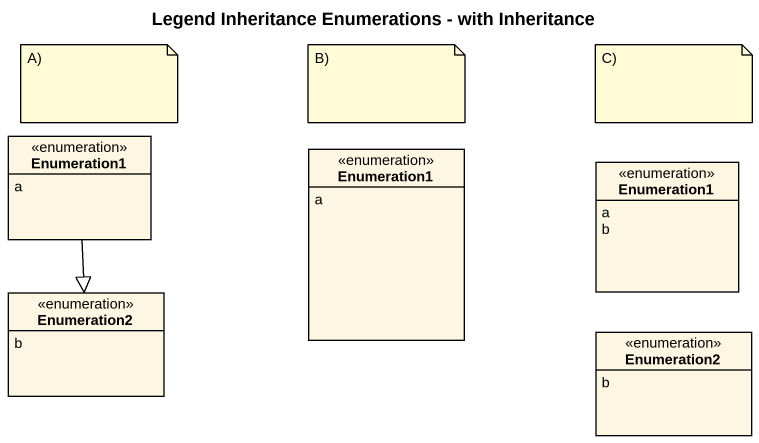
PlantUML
@startuml
title Legend Inheritance Enumerations - with Inheritance
hide circle
hide empty members
enum Enumeration1 {
  a
}
enum "Enumeration1" as Enumeration1_2 {
  a
}
enum "Enumeration1" as Enumeration1_3 {
  a
  b
}
enum Enumeration2 {
  b
}
enum "Enumeration2" as Enumeration2_2 {
  b
}
Enumeration1 --|> Enumeration2
note as N1
  A)
end note
note as N2
  B)
end note
note as N3
  C)
end note
@enduml
